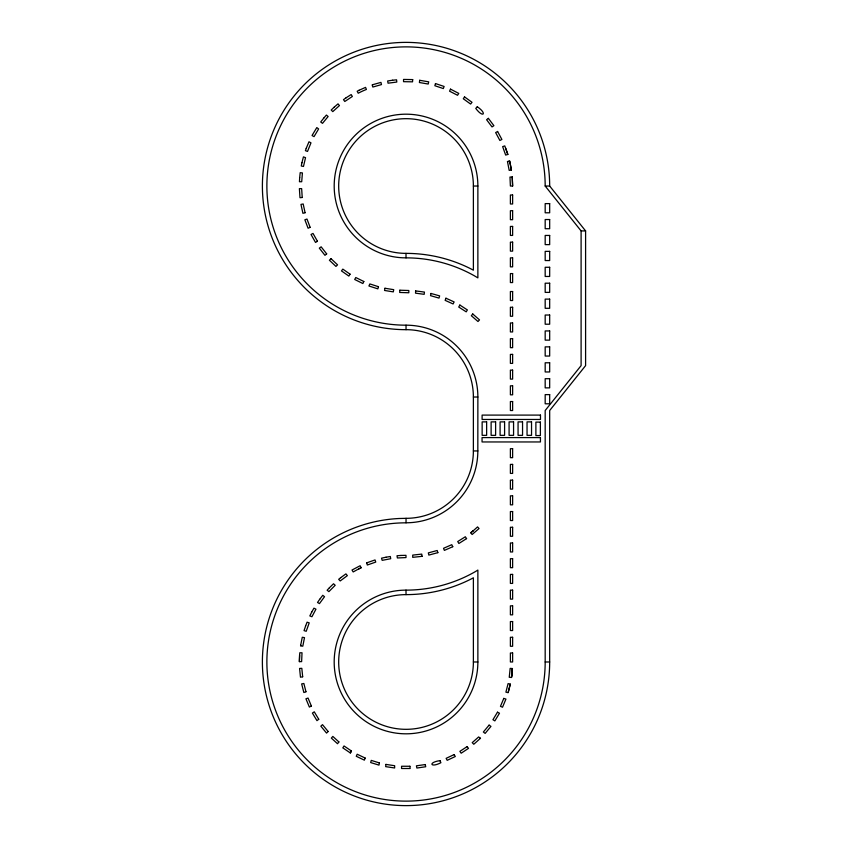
<?xml version="1.0" encoding="UTF-8"?>
<svg xmlns="http://www.w3.org/2000/svg" width="848" height="848" viewBox="0 0 848 848"><rect width="100%" height="100%" fill="white"/><g stroke="black" fill="none" stroke-linecap="round" stroke-linejoin="round"><path stroke-width="1.27" d="M299.376 661.631L299.779 652.78L302.026 652.78L301.623 661.631L299.376 661.631L299.556 655.281M511.567 677.001L512.404 668.542L510.167 668.383L509.245 677.298L511.492 677.478L512.404 668.542L511.492 677.478M510.284 684.103L508.09 692.699L505.906 692.148L508.09 683.615L510.284 684.103L508.397 691.724M351.443 750.989L350.415 752.982L342.825 747.872L344.023 745.964L351.443 750.989L350.266 752.897M472.866 531.102L477.551 526.905L479.046 528.537L472.135 534.505L470.735 532.756L472.866 531.102L470.735 532.756M358.598 568.955L353.192 571.944L352.015 570.026L360.124 565.733L361.121 567.736L358.598 568.955L361.131 567.747M507.814 154.442L505.662 155.067L502.641 146.619L504.772 145.898L507.814 154.442L505.662 148.177M507.496 161.65L509.68 161.131L511.418 170.077L509.182 170.363L507.475 161.555L509.68 161.131L511.418 170.077M405.991 518.34L406.033 518.329A67.384 67.384 0 0 0 473.375 450.945L473.385 397.023A67.352 67.352 0 0 0 406.033 329.671A143.641 143.641 0 0 1 262.392 186.03A143.641 143.641 0 0 1 406.033 42.379A143.641 143.641 0 0 1 549.674 186.03L585.597 230.921L585.597 365.626L549.674 410.527L549.674 661.981A143.641 143.641 0 0 1 408.301 805.6A143.641 143.641 0 0 1 262.456 666.517A143.641 143.641 0 0 1 399.228 518.499L406.033 518.34L406.033 522.824A139.157 139.157 0 0 0 266.876 661.981A139.157 139.157 0 0 0 406.033 801.127A139.157 139.157 0 0 0 545.179 661.981L545.179 410.527L581.103 365.626L581.103 230.921L545.179 186.03A139.157 139.157 0 0 0 406.033 46.873A139.157 139.157 0 0 0 266.876 186.03A139.157 139.157 0 0 0 406.033 325.176A71.847 71.847 0 0 1 477.869 397.023L477.827 450.945A71.826 71.826 0 0 1 406.033 522.781L406.033 522.781M512.234 177.052L509.987 177.052L510.39 186.03L512.627 186.03L512.234 177.052L512.627 186.03M473.385 186.03L473.385 270.183L470.682 268.752A143.641 143.641 0 0 0 406.033 253.372A67.352 67.352 0 0 1 338.681 185.998A67.352 67.352 0 0 1 406.044 118.678A67.352 67.352 0 0 1 473.385 186.03L477.869 186.03L477.869 277.879L474.382 275.801A139.114 139.114 0 0 0 406.033 257.856L402.609 257.781A71.847 71.847 0 0 1 334.229 183.74A71.847 71.847 0 0 1 407.178 114.194A71.847 71.847 0 0 1 477.869 186.03M545.179 186.03L549.674 186.03M581.103 230.921L585.597 230.921M405.991 253.372L406.033 257.856M473.385 397.023L477.869 397.023M473.385 450.945L477.869 450.945M473.385 661.981L473.385 577.795L471.128 579.004A143.63 143.63 0 0 1 406.033 594.628A67.352 67.352 0 0 0 338.681 661.981A67.352 67.352 0 0 0 406.033 729.322A67.352 67.352 0 0 0 473.385 661.981L477.869 661.981L477.869 570.068L475.717 571.404A139.146 139.146 0 0 1 405.991 590.134A71.847 71.847 0 0 0 334.186 662.002A71.847 71.847 0 0 0 406.044 733.817A71.847 71.847 0 0 0 477.869 661.981M545.179 661.981L549.674 661.981M405.991 590.134L406.033 594.628M406.033 325.176L406.033 329.671M415.626 290.906L415.531 293.154L424.18 294.33L424.435 292.083L415.626 290.906M299.683 177.656L299.45 181.737L301.708 181.737L302.418 172.939L300.192 172.663L299.683 177.656M412.69 79.595L412.541 81.832L403.542 81.673L403.542 79.426L412.69 79.595M399.843 290.217L399.684 292.454L408.821 292.761L408.821 290.514L399.843 290.217M385.925 764.398L385.67 766.634L394.649 767.981L394.649 765.723L385.925 764.398M300.658 645.296L300.574 645.985L302.81 646.155L304.496 637.643L302.28 637.261L300.658 645.296M419.696 80.295L419.4 82.521L428.208 84.037L428.706 81.853L419.696 80.295M384.971 288.256L384.547 290.461L393.302 291.882L393.726 289.666L384.971 288.256M379.406 762.914L378.982 765.119L370.671 762.564L371.254 760.391L379.406 762.914M301.92 162.763L301.273 166.007L303.478 166.452L305.534 157.664L303.436 156.88L301.92 162.763M430.996 293.45L430.519 295.655L439.01 298.093L439.635 295.888L430.996 293.45M378.452 286.698L377.858 288.861L368.922 285.988L369.866 283.942L378.452 286.698M435.49 83.57L434.844 85.722L443.324 88.563L444.119 86.464L435.49 83.57M305.651 625.856L304.061 630.615L306.213 631.283L309.213 622.867L307.082 622.167L305.651 625.856M306.234 148.326L305.418 150.658L307.517 151.442L310.972 142.856L308.99 141.775L306.234 148.326M365.149 758.038L364.375 760.147L356.266 756.289L357.178 754.232L365.149 758.038M503.797 698.392L500.458 706.342L502.525 707.221L505.938 699.081L503.797 698.392M445.953 298.22L445.136 300.351L453.108 303.966L454.115 301.93L445.953 298.22M450.5 89.135L449.567 91.181L457.538 95.273L458.768 93.397L450.5 89.135M363.824 281.504L362.87 283.539L354.708 279.49L355.768 277.519L363.824 281.504M311.746 612.076L309.827 615.913L311.926 616.74L315.944 609.171L313.94 608.164L311.746 612.076M312.541 134.652L312.075 135.553L314.046 136.634L318.615 128.949L316.813 127.592L312.541 134.652M497.49 712.182L492.942 719.698L494.84 720.906L499.483 713.221L497.49 712.182M459.87 305.057L458.726 307.04L466.209 311.841L467.365 309.923L459.87 305.057M350.054 274.169L348.846 276.066L341.479 270.915L342.836 269.123L350.054 274.169M464.534 96.895L463.305 98.771L470.619 104.06L472.007 102.301L464.534 96.895M319.717 599.292L317.523 602.472L319.463 603.606L324.519 596.706L322.77 595.296L319.717 599.292M489.095 725.125L483.36 732.015L485.141 733.403L490.95 726.397L489.095 725.125M338.882 741.926L337.536 743.728L331.356 738.12L332.829 736.424L338.882 741.926M323.819 118.052L320.714 121.995L322.505 123.342L328.123 116.526L326.406 115.063L323.819 118.052M472.749 313.972L471.35 315.732L477.986 321.509L479.502 319.887L472.749 313.972M329.406 587.759L327.127 590.229L328.897 591.628L335.193 585.279L333.518 583.763L329.406 587.759M477.286 106.753L475.76 108.396C483.127 118.37 487.589 113.78 477.286 106.753M480.487 738.269L473.788 744.258L472.219 742.647L478.643 736.944L480.487 738.269M328.134 731.495L326.554 733.096L320.841 726.164L322.505 724.658L328.134 731.495M331.017 258.672L329.406 260.241L335.946 266.41L337.557 264.841L331.017 258.672M334.218 107.155L331.208 110.028L332.787 111.618L339.444 105.587L338.013 103.859L334.218 107.155M326.681 253.87L324.964 255.322L319.325 248.146L321.138 246.821L326.681 253.87M340.631 577.711L338.681 579.301L340.218 580.944L347.362 575.633L345.931 573.884L340.631 577.711M318.742 719.263L316.972 720.652L312.403 713.083L314.269 711.811L318.742 719.263M488.374 118.36L486.604 119.738L492.031 126.935L493.886 125.674L488.374 118.36M346.048 97.827L343.504 99.651L344.797 101.484L352.355 96.481L351.167 94.573L346.048 97.827M467.078 746.622L459.881 751.36L461.174 753.204L468.509 748.36L467.078 746.622M466.57 538.618L458.874 543.483L457.729 541.543L465.329 536.763L466.57 538.618M317.438 241.256L315.53 242.443L311.025 234.483L313.007 233.433L317.438 241.256M497.585 131.472L495.645 132.595L499.885 140.471L501.889 139.454L497.585 131.472M311.354 705.992L309.382 707.073L305.927 698.794L308.047 698.052L311.354 705.992M359.075 90.259L357.188 91.234L358.227 93.227A73.935 73.935 0 0 1 366.41 89.453L365.552 87.386L359.075 90.259M454.104 754.603L446.133 758.345L447.182 760.327L455.312 756.511L454.104 754.603M452.768 546.706L444.373 550.394L443.546 548.296L451.772 544.692L452.768 546.706M310.145 227.338L308.089 228.239L304.867 219.78L306.987 219.049L310.145 227.338M366.739 562.828L367.29 565.022L375.749 562.076L375.039 559.945L366.739 562.828M305.958 691.756L303.849 692.519L301.655 683.912L303.86 683.477L305.958 691.756M373.035 84.609L372.145 84.917L372.844 87.047L381.483 84.577L380.943 82.394L373.035 84.609M440.006 760.645C427.911 762.278 430.371 768.214 440.896 762.723L440.006 760.645M437.854 552.652L428.844 555.09L428.335 552.896L437.186 550.5L437.854 552.652M305.079 212.731L302.916 213.304L300.966 204.389L303.181 203.976L305.079 212.731M386.01 557.221L381.526 558.185L382.183 560.348L390.705 558.715L390.334 556.5L386.01 557.221M302.672 676.778L300.478 677.213L299.577 668.447L301.814 668.33L302.672 676.778M425.219 764.557L416.421 765.829L416.887 768.044L425.728 766.74L425.219 764.557M422.092 556.33L412.722 557.337L412.722 555.101L421.742 554.104L422.092 556.33M392.624 80.221L387.653 80.973L388.045 83.189L396.79 82.055L396.578 79.818L392.624 80.221M302.227 197.478L299.991 197.722L299.397 188.627L301.644 188.627L302.227 197.478M400.966 555.451L397.023 555.737L397.373 557.963L405.991 557.581L405.991 555.334L400.966 555.451M409.902 766.263L401.57 766.253L401.57 768.5L410.178 768.5L409.902 766.263M512.627 195.008L510.39 195.008L510.39 203.986L512.627 203.986L512.627 195.008M549.674 203.615L545.179 203.615L545.179 212.795L549.674 212.795L549.674 203.615M512.627 210.717L510.39 210.717L510.39 219.696L512.627 219.696L512.627 210.717M549.674 219.537L545.179 219.537L545.179 228.716L549.674 228.716L549.674 219.537M512.627 226.437L510.39 226.437L510.39 235.415L512.627 235.415L512.627 226.437M549.674 235.447L545.179 235.447L545.179 244.627L549.674 244.627L549.674 235.447M512.627 242.146L510.39 242.146L510.39 251.135L512.627 251.135L512.627 242.146M549.674 251.368L545.179 251.368L545.179 260.548L549.674 260.548L549.674 251.368M512.627 257.866L510.39 257.866L510.39 266.844L512.627 266.844L512.627 257.866M549.674 267.279L545.179 267.279L545.179 276.459L549.674 276.459L549.674 267.279M512.627 273.586L510.39 273.586L510.39 282.564L512.627 282.564L512.627 273.586M549.674 283.2L545.179 283.2L545.179 292.38L549.674 292.38L549.674 283.2M512.627 291.542L510.39 291.542L510.39 300.521L512.627 300.521L512.627 291.542M549.674 299.111L545.179 299.111L545.179 308.301L549.674 308.301L549.674 299.111M512.627 307.262L510.39 307.262L510.39 316.24L512.627 316.24L512.627 307.262M549.674 315.032L545.179 315.032L545.179 324.212L549.674 324.212L549.674 315.032M512.627 322.971L510.39 322.971L510.39 331.95L512.627 331.95L512.627 322.971M549.674 330.943L545.179 330.943L545.179 340.133L549.674 340.133L549.674 330.943M512.627 338.691L510.39 338.691L510.39 347.669L512.627 347.669L512.627 338.691M549.674 346.864L545.179 346.864L545.179 356.043L549.674 356.043L549.674 346.864M512.627 354.4L510.39 354.4L510.39 363.379L512.627 363.379L512.627 354.4M549.674 362.785L545.179 362.785L545.179 371.965L549.674 371.965L549.674 362.785M512.627 370.12L510.39 370.12L510.39 379.098L512.627 379.098L512.627 370.12M549.674 378.696L545.179 378.696L545.179 387.875L549.674 387.875L549.674 378.696M512.627 385.829L510.39 385.829L510.39 394.818L512.627 394.818L512.627 385.829M549.674 394.617L545.179 394.617L545.179 403.796L549.674 403.796L549.674 394.617M512.627 401.549L510.39 401.549L510.39 410.527L512.627 410.527L512.627 401.549M540.473 415.096L482.109 415.096L482.109 419.463L540.473 419.463L540.473 415.096M486.635 421.88L482.141 421.88L482.141 435.342L486.635 435.342L486.635 421.88M495.614 421.88L491.119 421.88L491.119 435.342L495.614 435.342L495.614 421.88M504.592 421.88L500.097 421.88L500.097 435.342L504.592 435.342L504.592 421.88M513.57 421.88L509.086 421.88L509.086 435.342L513.57 435.342L513.57 421.88M522.548 421.88L518.064 421.88L518.064 435.342L522.548 435.342L522.548 421.88M531.537 421.88L527.043 421.88L527.043 435.342L531.537 435.342L531.537 421.88M540.377 422.113L535.883 422.113L535.883 435.575L540.377 435.575L540.377 422.113M540.43 437.589L482.056 437.589L482.056 441.956L540.43 441.956L540.43 437.589M512.627 448.698L510.39 448.698L510.39 457.676L512.627 457.676L512.627 448.698M512.627 464.407L510.39 464.407L510.39 473.396L512.627 473.396L512.627 464.407M512.627 480.127L510.39 480.127L510.39 489.105L512.627 489.105L512.627 480.127M512.627 495.847L510.39 495.847L510.39 504.825L512.627 504.825L512.627 495.847M512.627 511.556L510.39 511.556L510.39 520.534L512.627 520.534L512.627 511.556M512.627 527.276L510.39 527.276L510.39 536.254L512.627 536.254L512.627 527.276M512.627 542.985L510.39 542.985L510.39 551.963L512.627 551.963L512.627 542.985M512.627 558.705L510.39 558.705L510.39 567.683L512.627 567.683L512.627 558.705M512.627 574.414L510.39 574.414L510.39 583.403L512.627 583.403L512.627 574.414M512.627 590.134L510.39 590.134L510.39 599.112L512.627 599.112L512.627 590.134M512.627 605.854L510.39 605.854L510.39 614.832L512.627 614.832L512.627 605.854M512.627 621.563L510.39 621.563L510.39 630.541L512.627 630.541L512.627 621.563M512.627 637.283L510.39 637.283L510.39 646.261L512.627 646.261L512.627 637.283M512.627 652.992L510.39 652.992L510.39 661.981L512.627 661.981L512.627 652.992"/></g></svg>
